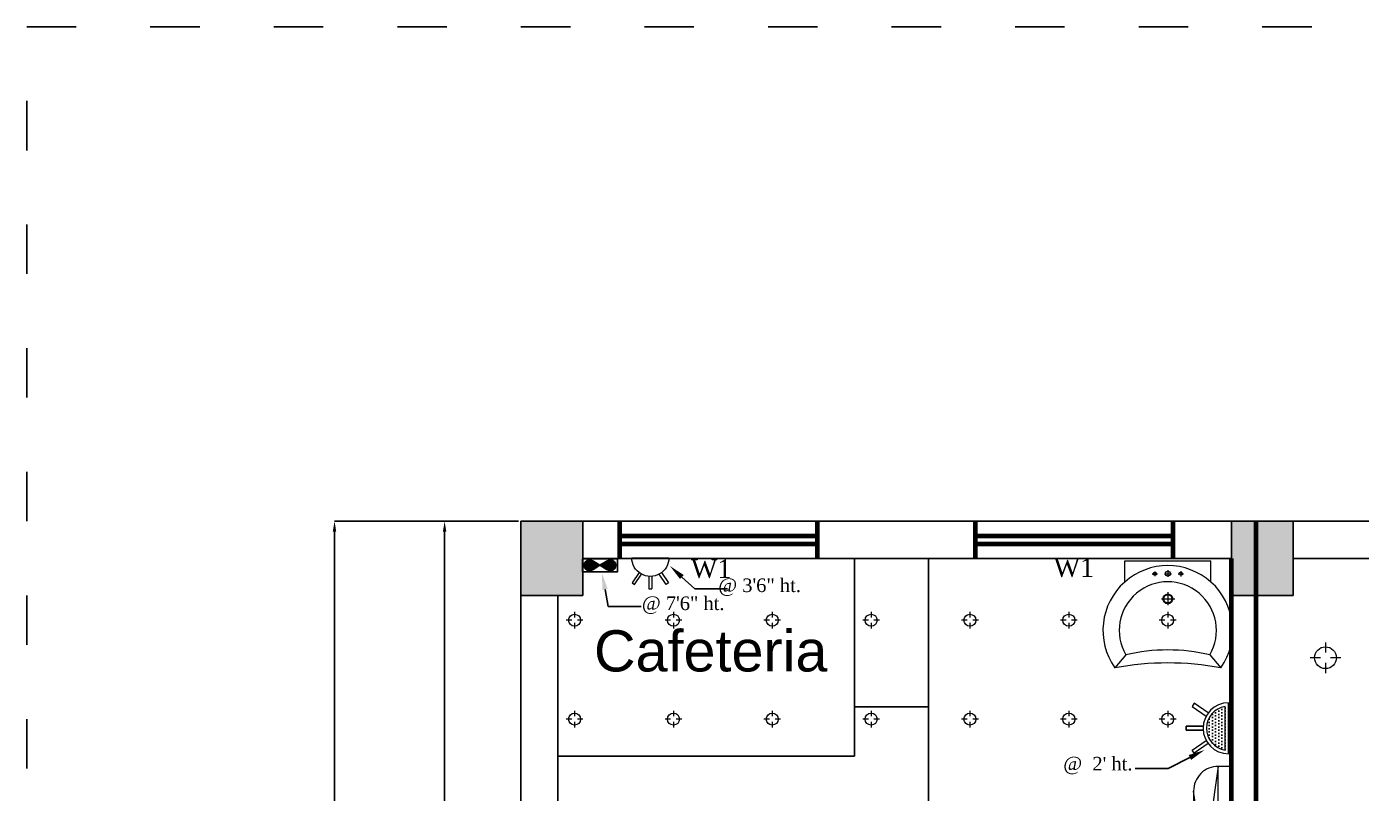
# Model space of a CAD drawing. Header units: inches. Extents: x 2702 to 16065, y 1501 to 3657.
# Drawn here: x 13104.9 to 13428.9, y 2812.2 to 2998.2 of the extents above; entities that cross this region are included whole.
import ezdxf
from ezdxf import colors
from ezdxf.entities.mleader import LeaderData, LeaderLine
from ezdxf.math import Vec2, Vec3

# ---------------------------------------------------------------- set-up
doc = ezdxf.new("R2010")
doc.units = ezdxf.units.IN
doc.linetypes.add('ACAD_ISO03W100', pattern=[30, 12, -18])
doc.layers.add('changing', color=45, linetype='Continuous', lineweight=25)
doc.layers.add('ELECTRICAL POINTS', color=7, linetype='Continuous', lineweight=25)
for name, color, linetype in [('dimensions', 210, 'Continuous'), ('Layer1', 7, 'Continuous'), ('sanitary', 110, 'Continuous'), ('text', 10, 'Continuous')]:
    doc.layers.add(name, color=color, linetype=linetype)
doc.styles.add('NEG3', font='arial.ttf')
doc.styles.get("Standard").update_dxf_attribs({"font": 'arial.ttf'})
doc.dimstyles.new('ISO-25', dxfattribs={"dimtxt": 3, "dimasz": 2.5, "dimexe": 0, "dimexo": 0.625, "dimtad": 0, "dimlunit": 4, "dimtxsty": 'Standard', "dimcen": 2.5, "dimadec": 0, "dimazin": 0, "dimtfac": 1, "dimtmove": 0, "dimatfit": 3, "dimfxl": 1, "dimarcsym": 0})

# ---------------------------------------------------------------- blocks, each defined once
blk = doc.blocks.new('*D123')
at = {"layer": 'Defpoints', "color": 0, "transparency": 16777216}
for p in [(13179.62, 2878.23), (13224.87, 2878.23), (13224.87, 1978.23)]:
    blk.add_point(p, dxfattribs=at)
at = {"layer": 'dimensions', "color": 0, "lineweight": -2, "transparency": 16777216}
for p, q in [((13224.25, 2878.23), (13179.62, 2878.23)), ((13179.62, 2875.73), (13179.62, 2431.39)), ((13179.62, 1980.73), (13179.62, 2425.07)), ((13224.25, 1978.23), (13179.62, 1978.23))]:
    blk.add_line(p, q, dxfattribs=at)
at = {"layer": 'dimensions', "color": 0, "transparency": 16777216}
for points in [[(13179.2, 2875.73), (13180.03, 2875.73), (13179.62, 2878.23)], [(13179.2, 1980.73), (13180.03, 1980.73), (13179.62, 1978.23)]]:
    blk.add_solid(points, dxfattribs=at)
at = {"layer": 'dimensions', "color": 0, "lineweight": 100, "transparency": 16777216, "insert": (13179.62, 2428.23), "char_height": 3, "attachment_point": 5, "rotation": 90}
blk.add_mtext("75'", dxfattribs=at)
blk = doc.blocks.new('*D131')
at = {"layer": 'Defpoints', "color": 0, "transparency": 16777216}
for p in [(13206.35, 2878.23), (13224.87, 2878.23), (13224.87, 2698.23)]:
    blk.add_point(p, dxfattribs=at)
at = {"layer": 'dimensions', "color": 0, "lineweight": -2, "transparency": 16777216}
for p, q in [((13224.25, 2878.23), (13206.35, 2878.23)), ((13206.35, 2875.73), (13206.35, 2791.26)), ((13206.35, 2700.73), (13206.35, 2785.2)), ((13224.25, 2698.23), (13206.35, 2698.23))]:
    blk.add_line(p, q, dxfattribs=at)
at = {"layer": 'dimensions', "color": 0, "transparency": 16777216}
for points in [[(13205.93, 2875.73), (13206.76, 2875.73), (13206.35, 2878.23)], [(13205.93, 2700.73), (13206.76, 2700.73), (13206.35, 2698.23)]]:
    blk.add_solid(points, dxfattribs=at)
at = {"layer": 'dimensions', "color": 0, "lineweight": 100, "transparency": 16777216, "insert": (13206.35, 2788.23), "char_height": 3, "attachment_point": 5, "rotation": 90}
blk.add_mtext("15'", dxfattribs=at)
blk = doc.blocks.new('4ftwin')
at = {"color": 7, "lineweight": 100, "true_color": 0xffffff}
for p, q in [((0, 0), (9, 0)), ((3.5, 0), (3.5, -48)), ((5.5, 0), (5.5, -48)), ((0, -48), (9, -48))]:
    blk.add_line(p, q, dxfattribs=at)
blk = doc.blocks.new('TIORA 800x600x850')
at = {"lineweight": 13}
for p, q in [((-529.2, 0), (0, 0)), ((-529.2, -130), (-529.2, 0)), ((0, -130), (0, 0))]:
    blk.add_line(p, q, dxfattribs=at)
at = {"lineweight": 5}
for p, q in [((-361.5, -80), (-327.9, -80)), ((-344.6, -65.4), (-344.6, -96)), ((-285.6, -80), (-242.8, -80)), ((-264.6, -58.1), (-264.6, -99.9)), ((-201, -80), (-168.9, -80)), ((-184.6, -64.4), (-184.6, -97.5)), ((-304, -235), (-221.4, -235)), ((-264.6, -194.8), (-264.6, -274.5)), ((-524.4, -580), (-591.8, -660)), ((-4.8, -580), (62.7, -660))]:
    blk.add_line(p, q, dxfattribs=at)
for centre, radius in [((-344.6, -80), 10), ((-264.6, -80), 15), ((-184.6, -80), 10), ((-264.6, -235), 30)]:
    blk.add_circle(centre, radius, dxfattribs=at)
at = {"lineweight": 13}
blk.add_circle((-264.6, -235), 25, dxfattribs=at)
for centre, radius, start, end in [((-264.6, -430), 400, 324.90037, 215.09963), ((-264.6, -430), 300, 330, 210), ((-264.6, -1690), 1140, 76.82645, 103.17355), ((-264.6, -2430), 1800, 79.52469, 100.47531)]:
    blk.add_arc(centre, radius, start, end, dxfattribs=at)
blk = doc.blocks.new('SPLIT A.C')
at = {"layer": 'ELECTRICAL POINTS', "color": 230, "lineweight": 20}
for p, q in [((-24, -3), (18, -9)), ((24, -3), (-24, -3)), ((24, -3), (-18, -9))]:
    blk.add_line(p, q, dxfattribs=at)
blk.add_lwpolyline([(-24, 0), (-24, -3, 0.414214), (-18, -9), (18, -9, 0.414214), (24, -3), (24, 0)], format="xyb", close=True, dxfattribs=at)
blk = doc.blocks.new('15 AMPS 3')
at = {"layer": 'ELECTRICAL POINTS', "color": 10, "lineweight": 20}
for p, q in [((0, 4.5), (0, -4.5)), ((3.6, 2.7), (6.06, 4.42)), ((6.44, 3.87), (3.96, 2.14)), ((6.06, 4.42), (6.44, 3.87)), ((4.49, 0.34), (7.5, 0.34)), ((7.5, 0.34), (7.5, -0.34)), ((3.6, -2.7), (6.06, -4.42)), ((6.44, -3.87), (3.96, -2.14)), ((4.49, -0.34), (7.5, -0.34)), ((6.06, -4.42), (6.44, -3.87))]:
    blk.add_line(p, q, dxfattribs=at)
blk.add_arc((0, 0), 4.5, 270, 90, dxfattribs=at)
blk = doc.blocks.new('AMS 15')
at = {"layer": 'changing'}
h = blk.add_hatch(dxfattribs=at)
h.set_pattern_fill('DOTS', color=3, scale=9, angle=90, style=0)
h.set_pattern_definition([(90, (-93646.48644, -184541.1382), (-0.5625, 0.28125), [0, -0.5625])])
h.paths.add_polyline_path([(0.6, 3.85), (0.6, -3.85, 0.856349)])
at = {"layer": 'ELECTRICAL POINTS', "color": 10, "lineweight": 13}
for p, q in [((0, 4.5), (0, -4.5)), ((0.6, 3.85), (0.6, -3.85)), ((3.6, 2.7), (6.06, 4.42)), ((6.44, 3.87), (3.96, 2.14)), ((6.06, 4.42), (6.44, 3.87)), ((6.44, -3.87), (3.96, -2.14)), ((3.6, -2.7), (6.06, -4.42)), ((6.06, -4.42), (6.44, -3.87))]:
    blk.add_line(p, q, dxfattribs=at)
at = {"layer": 'ELECTRICAL POINTS', "color": 10}
for p, q in [((4.49, 0.34), (7.5, 0.34)), ((7.5, 0.34), (7.5, -0.34)), ((4.49, -0.34), (7.5, -0.34))]:
    blk.add_line(p, q, dxfattribs=at)
at = {"layer": 'ELECTRICAL POINTS', "color": 10, "lineweight": 13}
for radius, start, end in [(4.5, 270, 90), (3.9, 278.8499, 81.1501)]:
    blk.add_arc((0, 0), radius, start, end, dxfattribs=at)
blk = doc.blocks.new('CEILING POINT')
at = {"layer": 'ELECTRICAL POINTS', "color": 20, "lineweight": 13}
for p, q in [((0, 5.25), (0, 1.75)), ((-1.75, 0), (-5.25, 0)), ((5.25, 0), (1.75, 0)), ((0, -1.75), (0, -5.25))]:
    blk.add_line(p, q, dxfattribs=at)
blk.add_circle((0, 0), 3.75, dxfattribs=at)
blk = doc.blocks.new('EXHAUST FAN')
at = {"layer": 'ELECTRICAL POINTS'}
for points in [[(3.88, -0.94, 0.139867), (2.3, -0.48), (2.27, -0.48, 1), (2.27, -4.02), (2.3, -4.02, 0.139867), (3.88, -3.56), (6, -2.25)], [(9.73, -0.48), (9.7, -0.48, 0.139867), (8.12, -0.94), (6, -2.25), (8.12, -3.56, 0.139867), (9.7, -4.02), (9.73, -4.02, 1)]]:
    blk.add_hatch(color=52, dxfattribs=at).paths.add_polyline_path(points)
at = {"layer": 'ELECTRICAL POINTS', "color": 52, "linetype": 'ByBlock'}
for p, q in [((2.27, -0.48), (2.3, -0.48)), ((2.27, -4.02), (2.3, -4.02)), ((3.88, -0.94), (6, -2.25)), ((3.88, -3.56), (6, -2.25)), ((8.12, -0.94), (6, -2.25)), ((8.12, -3.56), (6, -2.25)), ((9.73, -0.48), (9.7, -0.48)), ((9.73, -4.02), (9.7, -4.02))]:
    blk.add_line(p, q, dxfattribs=at)
blk.add_lwpolyline([(12, 0), (0, 0), (0, -4.5), (12, -4.5)], close=True, dxfattribs=at)
for centre, radius, start, end in [((2.27, -2.25), 1.77, 90, 270), ((2.3, -3.48), 3, 58.1514, 90), ((2.3, -1.02), 3, 270, 301.8486), ((9.7, -3.48), 3, 90, 121.8486), ((9.7, -1.02), 3, 238.1514, 270), ((9.73, -2.25), 1.77, 270, 90)]:
    blk.add_arc(centre, radius, start, end, dxfattribs=at)

msp = doc.modelspace()

# ---------------------------------------------------------------- hatches: boundary and pattern name
at = {"linetype": 'ACAD_ISO03W100', "lineweight": 100}
h = msp.add_hatch(color=256, dxfattribs=at)
h.dxf.hatch_style = 1
h.paths.add_polyline_path([(13239.875, 1996.231), (13224.875, 1996.231), (13224.875, 1978.231), (13239.875, 1978.231)])
h.paths.add_polyline_path([(13412.375, 1996.231), (13397.375, 1996.231), (13397.375, 1978.231), (13412.375, 1978.231)])
h.paths.add_polyline_path([(13592.375, 1996.231), (13577.375, 1996.231), (13577.375, 1978.231), (13592.375, 1978.231)])
h.paths.add_polyline_path([(13704.875, 1996.231), (13689.875, 1996.231), (13689.875, 1978.231), (13704.875, 1978.231)])
h.paths.add_polyline_path([(13592.375, 2167.231), (13577.375, 2167.231), (13577.375, 2149.231), (13592.375, 2149.231)])
h.paths.add_polyline_path([(13412.375, 2167.231), (13397.375, 2167.231), (13397.375, 2149.231), (13412.375, 2149.231)])
h.paths.add_polyline_path([(13239.875, 2167.231), (13224.875, 2167.231), (13224.875, 2149.231), (13239.875, 2149.231)])
h.paths.add_polyline_path([(13704.875, 2347.231), (13689.875, 2347.231), (13689.875, 2329.231), (13704.875, 2329.231)])
h.paths.add_polyline_path([(13592.375, 2347.231), (13577.375, 2347.231), (13577.375, 2329.231), (13592.375, 2329.231)])
h.paths.add_polyline_path([(13412.375, 2347.231), (13397.375, 2347.231), (13397.375, 2329.231), (13412.375, 2329.231)])
h.paths.add_polyline_path([(13239.875, 2347.231), (13224.875, 2347.231), (13224.875, 2329.231), (13239.875, 2329.231)])
h.paths.add_polyline_path([(13239.875, 2527.231), (13224.875, 2527.231), (13224.875, 2509.231), (13239.875, 2509.231)])
h.paths.add_polyline_path([(13412.375, 2527.231), (13397.375, 2527.231), (13397.375, 2509.231), (13412.375, 2509.231)])
h.paths.add_polyline_path([(13592.375, 2527.231), (13577.375, 2527.231), (13577.375, 2509.231), (13592.375, 2509.231)])
h.paths.add_polyline_path([(13704.875, 2527.231), (13689.875, 2527.231), (13689.875, 2509.231), (13704.875, 2509.231)])
h.paths.add_polyline_path([(13704.875, 2707.231), (13689.875, 2707.231), (13689.875, 2689.231), (13704.875, 2689.231)])
h.paths.add_polyline_path([(13592.375, 2707.231), (13577.375, 2707.231), (13577.375, 2689.231), (13592.375, 2689.231)])
h.paths.add_polyline_path([(13412.375, 2707.231), (13397.375, 2707.231), (13397.375, 2689.231), (13412.375, 2689.231)])
h.paths.add_polyline_path([(13239.875, 2707.231), (13224.875, 2707.231), (13224.875, 2689.231), (13239.875, 2689.231)])
h.paths.add_polyline_path([(13239.875, 2878.231), (13224.875, 2878.231), (13224.875, 2860.231), (13239.875, 2860.231)])
h.paths.add_polyline_path([(13412.375, 2878.231), (13397.375, 2878.231), (13397.375, 2860.231), (13412.375, 2860.231)])
h.paths.add_polyline_path([(13592.375, 2878.231), (13577.375, 2878.231), (13577.375, 2860.231), (13592.375, 2860.231)])
h.paths.add_polyline_path([(13704.875, 2878.231), (13689.875, 2878.231), (13689.875, 2860.231), (13704.875, 2860.231)])

# ---------------------------------------------------------------- linework, layer by layer
for p, q in [((13224.875, 2878.231), (13224.875, 1978.231)), ((13224.875, 2878.231), (13704.875, 2878.231)), ((13239.875, 2869.231), (13287.875, 2869.231)), ((13239.875, 2869.231), (13287.875, 2869.231)), ((13239.875, 2869.231), (13347.875, 2869.231)), ((13239.875, 2869.231), (13397.375, 2869.231)), ((13287.875, 2869.231), (13347.875, 2869.231)), ((13293.875, 2869.231), (13299.875, 2869.231)), ((13305.875, 2869.231), (13305.875, 2821.231)), ((13305.875, 2869.231), (13329.875, 2869.231)), ((13323.875, 2869.231), (13323.875, 2797.231)), ((13353.875, 2869.231), (13368.875, 2869.231)), ((13412.375, 2869.231), (13577.375, 2869.231)), ((13233.875, 2860.231), (13233.875, 2815.231)), ((13233.875, 2860.231), (13233.875, 2815.231)), ((13233.875, 2860.231), (13233.875, 2707.231)), ((13305.875, 2833.231), (13323.875, 2833.231)), ((13233.875, 2821.231), (13305.875, 2821.231))]:
    msp.add_line(p, q)
at = {"linetype": 'ACAD_ISO03W100'}
msp.add_lwpolyline([(13824.875, 1858.231), (13104.875, 1858.231), (13104.875, 2998.231), (13824.875, 2998.231)], dxfattribs=at)
msp.add_lwpolyline([(13224.875, 2860.231), (13224.875, 2878.231), (13239.875, 2878.231), (13239.875, 2860.231)], close=True)
msp.add_lwpolyline([(13224.875, 2860.231), (13224.875, 2878.231), (13239.875, 2878.231), (13239.875, 2860.231)], close=True)
msp.add_lwpolyline([(13397.375, 2878.231), (13412.375, 2878.231), (13412.375, 2860.231), (13397.375, 2860.231), (13397.375, 2878.231)])
at = {"layer": 'sanitary', "color": 7, "lineweight": 100, "true_color": 0xffffff}
for p, q in [((13403.375, 2754.082), (13403.375, 2878.231)), ((13397.375, 2707.231), (13397.375, 2869.231))]:
    msp.add_line(p, q, dxfattribs=at)

# ---------------------------------------------------------------- block references
at = {"color": 7, "lineweight": 100, "true_color": 0xffffff, "rotation": 90}
for p in [(13248.875, 2869.231), (13335.248, 2869.231)]:
    msp.add_blockref('4ftwin', p, dxfattribs=at)
at = {"color": 7, "lineweight": 100, "true_color": 0xffffff, "xscale": 0.03937007874015748, "yscale": 0.03937007874015748, "zscale": 0.03937007874015748}
msp.add_blockref('TIORA 800x600x850', (13392.36, 2868.66), dxfattribs=at)
at = {"layer": 'changing', "color": 30, "lineweight": 18, "xscale": 1.372799999999984, "yscale": 1.372799999999984, "zscale": 1.372799999999984, "rotation": 180}
msp.add_blockref('AMS 15', (13396.688, 2828.013), dxfattribs=at)
at = {"layer": 'ELECTRICAL POINTS', "lineweight": 18}
for name, p, xscale, yscale, zscale in [('EXHAUST FAN', (13239.83, 2869.134), 0.7067174399999917, 0.7067174399999917, 0.7067174399999917), ('CEILING POINT', (13237.906, 2854.231), 0.3876760413633534, 0.3876760413633534, 0.3876760413633534), ('CEILING POINT', (13261.906, 2854.231), 0.3876760413633534, 0.3876760413633534, 0.3876760413633534), ('CEILING POINT', (13285.906, 2854.231), 0.3876760413633534, 0.3876760413633534, 0.3876760413633534), ('CEILING POINT', (13309.906, 2854.231), 0.3876760413633534, 0.3876760413633534, 0.3876760413633534), ('CEILING POINT', (13333.906, 2854.231), 0.3876760413633534, 0.3876760413633534, 0.3876760413633534), ('CEILING POINT', (13357.906, 2854.231), 0.3876760413633534, 0.3876760413633534, 0.3876760413633534), ('CEILING POINT', (13381.906, 2854.231), 0.3876760413633534, 0.3876760413633534, 0.3876760413633534), ('CEILING POINT', (13420.214, 2845.123), 0.7067174399999917, 0.7067174399999917, 0.7067174399999917), ('CEILING POINT', (13237.906, 2830.231), 0.3876760413633534, 0.3876760413633534, 0.3876760413633534), ('CEILING POINT', (13261.906, 2830.231), 0.3876760413633534, 0.3876760413633534, 0.3876760413633534), ('CEILING POINT', (13285.906, 2830.231), 0.3876760413633534, 0.3876760413633534, 0.3876760413633534), ('CEILING POINT', (13309.906, 2830.231), 0.3876760413633534, 0.3876760413633534, 0.3876760413633534), ('CEILING POINT', (13333.906, 2830.231), 0.3876760413633534, 0.3876760413633534, 0.3876760413633534), ('CEILING POINT', (13357.906, 2830.231), 0.3876760413633534, 0.3876760413633534, 0.3876760413633534), ('CEILING POINT', (13381.906, 2830.231), 0.3876760413633534, 0.3876760413633534, 0.3876760413633534)]:
    msp.add_blockref(name, p, dxfattribs=dict(at, xscale=xscale, yscale=yscale, zscale=zscale))
at = {"layer": 'ELECTRICAL POINTS', "lineweight": 18, "xscale": -1, "rotation": 89.99999999997131}
msp.add_blockref('15 AMPS 3', (13256.305, 2869.366), dxfattribs=at)
at = {"layer": 'ELECTRICAL POINTS', "lineweight": 18, "rotation": 270}
msp.add_blockref('SPLIT A.C', (13397.19, 2794.77), dxfattribs=at)

# ---------------------------------------------------------------- texts
at = {"layer": 'Layer1', "color": 191, "linetype": 'ByBlock', "lineweight": 5, "ltscale": 0.18, "char_height": 3.29062, "width": 75, "attachment_point": 3}
for s, insert in [('{\\fTimes New Roman|b0|i0|c0|p18;\\C6;@ 3\'6" ht.}', (13292.863, 2864.35)), ('{\\fTimes New Roman|b0|i0|c0|p18;\\C6;@ 7\'6" ht.}', (13274.307, 2859.982)), ("{\\fTimes New Roman|b0|i0|c0|p18;\\C6;@  2' ht.}", (13373.358, 2821.074))]:
    msp.add_mtext(s, dxfattribs=dict(at, insert=insert))
at = {"layer": 'sanitary', "color": 7, "lineweight": 100, "true_color": 0xffffff, "insert": (13242.617, 2851.786), "char_height": 10, "attachment_point": 1}
msp.add_mtext_dynamic_manual_height_columns('Cafeteria', width=82.26869, gutter_width=12.5, heights=[0], dxfattribs=at)
at = {"layer": 'text', "color": 6, "linetype": 'Continuous', "char_height": 4.5, "width": 10.50581, "attachment_point": 2, "style": 'NEG3'}
for insert in [(13271.073, 2868.991), (13359.128, 2869.231)]:
    msp.add_mtext('{\\fBook Antiqua|b0|i0|c0|p18;\\C0;W1}', dxfattribs=dict(at, insert=insert))

# ---------------------------------------------------------------- dimensions: what is measured, and where the dimension line sits
at = {"layer": 'dimensions', "color": 215, "lineweight": 100, "true_color": 0xa953a0}
for base, p1, picture, middle in [((13179.616, 2878.231), (13224.875, 1978.231), '*D123', (13179.616, 2428.231)), ((13206.345, 2878.231), (13224.875, 2698.231), '*D131', (13206.345, 2788.231))]:
    dim = msp.add_linear_dim(base=base, p1=p1, p2=(13224.875, 2878.231), angle=90, dimstyle='ISO-25', dxfattribs=at)
    dim.commit()
    dim.dimension.update_dxf_attribs({"geometry": picture, "text_midpoint": middle})

# ---------------------------------------------------------------- leaders
at = {"color": 0}
ml = msp.add_multileader_mtext('Standard', dxfattribs=at)
ml.set_content('')
ml.set_leader_properties()
ml.build(insert=Vec2(0, 0))
ctx = ml.context
ctx.base_point, ctx.plane_origin = Vec3(13254.081, 2857.527), Vec3(13244.549, 2865.618)
notes = []
notes.append((ctx, [(0, (1, 1, 0), (13246.081, 2857.527), (1, 0), 8, [(0, [(13244.549, 2865.618)], 0, [])])]))
ctx.mtext.insert, ctx.mtext.flow_direction = Vec3(13256.081, 2859.527), 5
ml = msp.add_multileader_mtext('Standard', dxfattribs=at)
ml.set_content('')
ml.set_leader_properties()
ml.build(insert=Vec2(0, 0))
ctx = ml.context
ctx.base_point, ctx.plane_origin = Vec3(13275.066, 2861.822), Vec3(13261.014, 2867.42)
notes.append((ctx, [(0, (1, 1, 0), (13267.066, 2861.822), (1, 0), 8, [(0, [(13261.014, 2867.42)], 0, [])])]))
ctx.mtext.insert, ctx.mtext.flow_direction = Vec3(13277.066, 2863.822), 5
ml = msp.add_multileader_mtext('Standard', dxfattribs=at)
ml.set_content('')
ml.set_leader_properties()
ml.build(insert=Vec2(0, 0))
ctx = ml.context
ctx.base_point, ctx.plane_origin = Vec3(13370.037, 2818.233), Vec3(13390.869, 2822.734)
ctx.text_align_type = 2
notes.append((ctx, [(0, (1, 1, 0), (13382.037, 2818.233), (-1, 0), 8, [(0, [(13390.869, 2822.734)], 0, [])])]))
ctx.mtext.insert, ctx.mtext.alignment, ctx.mtext.flow_direction = Vec3(13372.037, 2820.233), 3, 5
for ctx, leaders in notes:
    for number, flags, end, landing, length, lines in leaders:
        leader = LeaderData()
        leader.index, (leader.has_last_leader_line, leader.has_dogleg_vector, leader.attachment_direction) = number, flags
        leader.last_leader_point, leader.dogleg_vector, leader.dogleg_length = Vec3(end), Vec3(landing), length
        for number, points, colour, breaks in lines:
            line = LeaderLine()
            line.index, line.vertices, line.color, line.breaks = number, Vec3.list(points), colors.encode_raw_color(colour), breaks
            leader.lines.append(line)
        ctx.leaders.append(leader)

doc.saveas('drawing.dxf')
